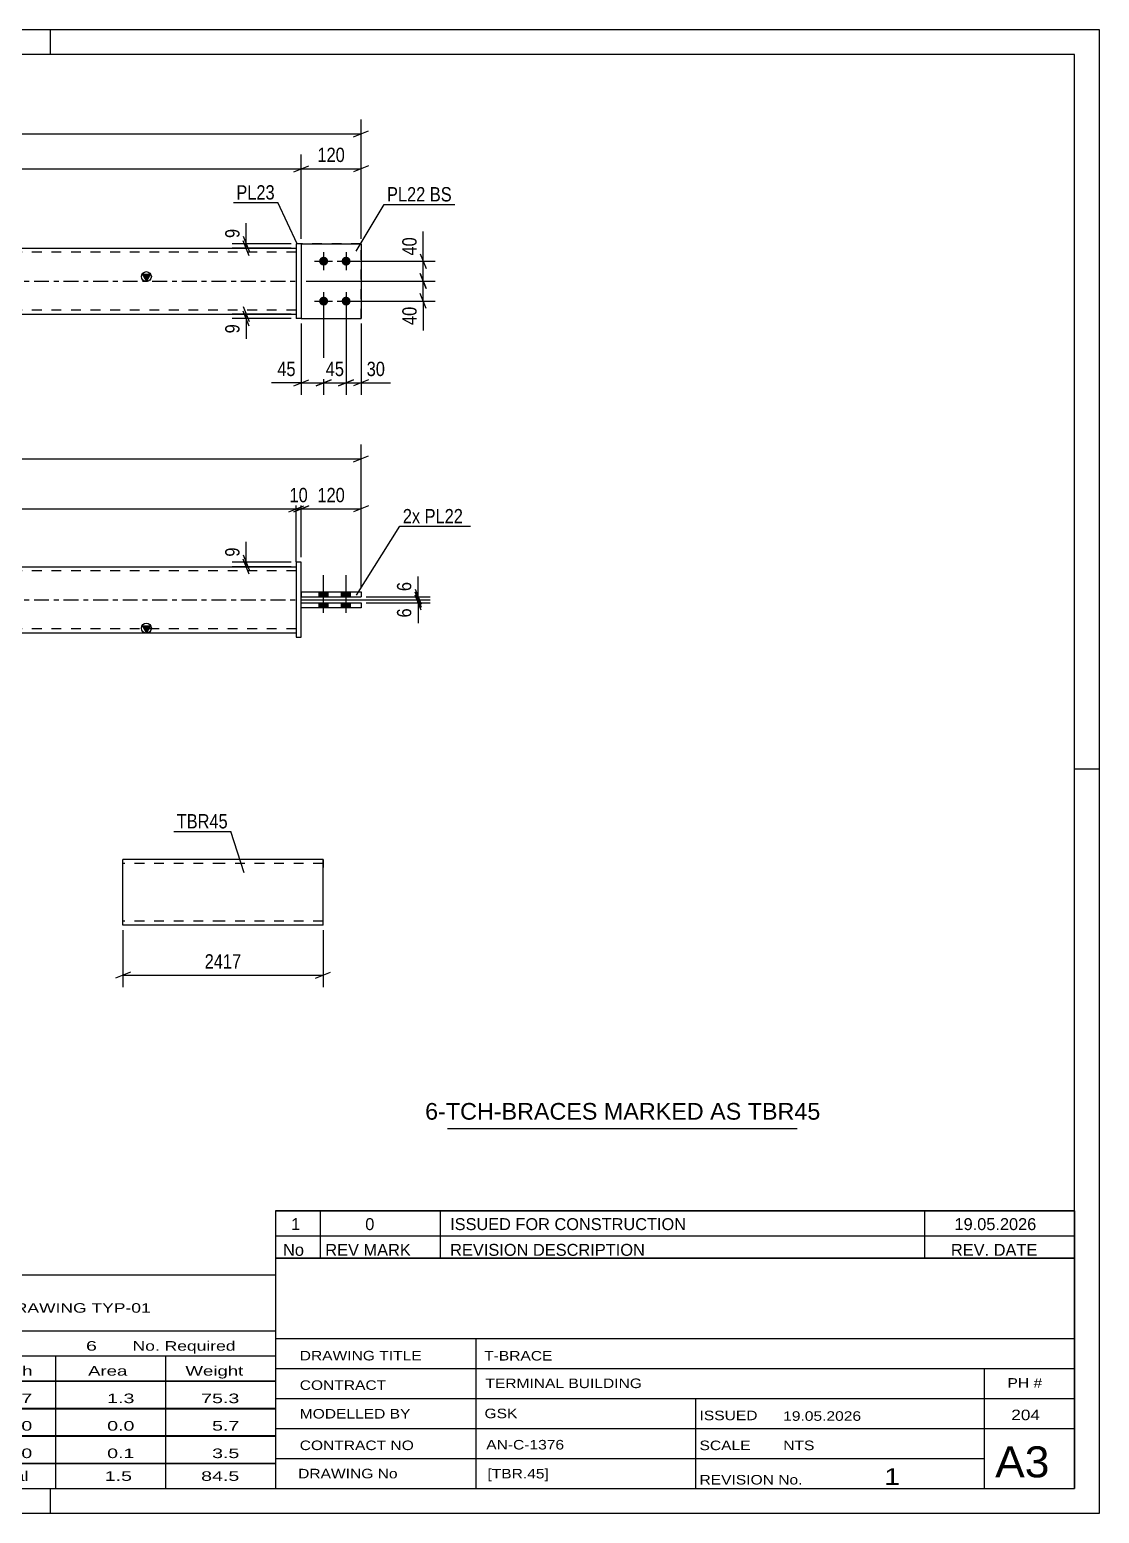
# Model space of a CAD drawing. Header units: millimetres. Extents: x 0 to 420, y 0 to 297.
# Drawn here: x 205.8 to 420, y 0 to 297 of the extents above; entities that cross this region are included whole.
import ezdxf

# ---------------------------------------------------------------- set-up
doc = ezdxf.new("R2010")
doc.units = ezdxf.units.MM
doc.linetypes.add('DXK_LINE_DOT2', pattern=[3.9198, 1.9599, -1.9599])
doc.linetypes.add('DXK_LINE_DOT3', pattern=[5.9187, 2.979, -0.9799, 0.9799, -0.9799])
doc.styles.add('Arial', font='ARIAL.TTF', dxfattribs={"height": 0.2})
doc.styles.add('Arial Narrow', font='ARIALN.TTF', dxfattribs={"height": 0.2})

# ---------------------------------------------------------------- blocks, each defined once
blk = doc.blocks.new('Unknown-489684214-3918')
at = {"color": 7, "linetype": 'Continuous'}
blk.add_line((289.5, 77.05), (359.5, 77.05), dxfattribs=at)
at = {"color": 7, "style": 'Arial'}
blk.add_text('6-TCH-BRACES MARKED AS TBR45', height=3.3428, dxfattribs=at).set_placement((284.99, 78.8))
blk = doc.blocks.new('Unknown-489684214-1163')
at = {"color": 5, "linetype": 'Continuous'}
for p, q in [((420, 297), (0, 297)), ((210, 292), (210, 297)), ((420, 0), (420, 297)), ((415, 292), (5, 292)), ((415, 5), (415, 292)), ((420, 149), (415, 149)), ((5, 5), (415, 5)), ((210, 0), (210, 5)), ((0, 0), (420, 0))]:
    blk.add_line(p, q, dxfattribs=at)
blk = doc.blocks.new('Unknown-489684214-3915')
at = {"color": 7, "linetype": 'Continuous'}
for p, q in [((255, 51.05), (255, 5)), ((255, 51.05), (415, 51.05)), ((415, 51), (415, 5)), ((255, 35), (415, 35)), ((295.14, 35), (295.14, 5)), ((255, 29), (415, 29)), ((397, 5.05), (397, 28.9)), ((255, 23), (415, 23)), ((339.14, 23), (339.14, 5)), ((255, 17), (415, 17)), ((255, 11), (397, 11)), ((255, 5), (415, 5))]:
    blk.add_line(p, q, dxfattribs=at)
at = {"color": 7, "style": 'Arial Narrow'}
for s, height, width, p in [('DRAWING TITLE', 1.9089, 1.425378, (259.88, 30.61)), ('T-BRACE', 1.909, 1.425378, (296.81, 30.59)), ('TERMINAL BUILDING', 1.9089, 1.425378, (297.06, 25.07)), ('CONTRACT', 1.909, 1.425378, (259.88, 24.71)), ('MODELLED BY', 1.9089, 1.425378, (259.88, 18.98)), ('GSK', 1.909, 1.425378, (296.88, 19.04)), ('ISSUED', 1.909, 1.425378, (339.94, 18.64)), ('19.05.2026', 1.909, 1.425378, (356.69, 18.52)), ('CONTRACT NO', 1.9089, 1.425378, (259.88, 12.66)), ('AN-C-1376', 1.909, 1.425378, (297.23, 12.78)), ('SCALE', 1.909, 1.425378, (339.94, 12.65)), ('A3', 6.204, 1.25, (399.14, 7.2)), ('DRAWING No', 1.909, 1.425378, (259.56, 7)), ('[TBR.45]', 1.909, 1.425378, (297.46, 6.99)), ('1', 3.34, 1.5, (376.91, 5.68)), ('REVISION No.', 1.9089, 1.425378, (339.94, 5.77))]:
    blk.add_text(s, height=height, dxfattribs=dict(at, width=width)).set_placement(p)
at = {"color": 7, "linetype": 'Continuous', "style": 'Arial Narrow'}
for s, height, width, p in [('PH #', 1.909, 1.43, (401.6, 25.15)), ('204', 2.1, 1.43, (402.37, 18.65)), ('NTS', 1.909, 1.425378, (356.7, 12.65))]:
    blk.add_text(s, height=height, dxfattribs=dict(at, width=width)).set_placement(p)
blk = doc.blocks.new('Unknown-489684214-3916')
at = {"color": 7, "linetype": 'Continuous'}
for p, q in [((95, 47.75), (255, 47.75)), ((95, 36.5), (95, 47.75)), ((255, 47.75), (255, 36.5)), ((95, 36.5), (255, 36.5)), ((95, 36.5), (95, 31.5)), ((255, 36.5), (255, 31.5)), ((95, 31.5), (255, 31.5)), ((95, 31.5), (95, 26.5)), ((119, 31.5), (119, 26.5)), ((154.5, 31.5), (154.5, 26.5)), ((180.5, 31.5), (180.5, 26.5)), ((193.5, 31.5), (193.5, 26.5)), ((211, 31.5), (211, 26.5)), ((233, 31.5), (233, 26.5)), ((255, 31.5), (255, 26.5)), ((95, 26.5), (255, 26.5)), ((95, 26.45), (95, 21.05)), ((95, 26.45), (255, 26.45)), ((119, 26.5), (119, 21)), ((154.5, 26.5), (154.5, 21)), ((180.5, 26.5), (180.5, 21)), ((193.5, 26.5), (193.5, 21)), ((211, 26.5), (211, 21)), ((233, 26.5), (233, 21)), ((255, 26.45), (255, 21.05)), ((95, 21.05), (255, 21.05)), ((95, 20.95), (95, 15.55)), ((95, 20.95), (255, 20.95)), ((119, 21), (119, 15.5)), ((154.5, 21), (154.5, 15.5)), ((180.5, 21), (180.5, 15.5)), ((193.5, 21), (193.5, 15.5)), ((211, 21), (211, 15.5)), ((233, 21), (233, 15.5)), ((255, 20.95), (255, 15.55)), ((95, 15.55), (255, 15.55)), ((95, 15.45), (95, 10.05)), ((95, 15.45), (255, 15.45)), ((119, 15.5), (119, 10)), ((154.5, 15.5), (154.5, 10)), ((180.5, 15.5), (180.5, 10)), ((193.5, 15.5), (193.5, 10)), ((211, 15.5), (211, 10)), ((233, 15.5), (233, 10)), ((255, 15.45), (255, 10.05)), ((95, 10.05), (255, 10.05)), ((95, 10), (255, 10)), ((95, 10), (95, 5)), ((211, 10), (211, 5)), ((233, 10), (233, 5)), ((255, 10), (255, 5)), ((95, 5), (255, 5))]:
    blk.add_line(p, q, dxfattribs=at)
at = {"color": 7, "style": 'Arial Narrow'}
for s, height, width, p in [('GENERAL NOTES & WELD DETAILS :', 2.8633, 1.4, (96.15, 40.06)), ('REFER TYP DRAWING TYP-01', 1.9089, 1.6, (179.7, 40.16)), ("MATERIAL LIST FOR ASSEMBLY MK'D", 1.9089, 1.6, (96.15, 32.56)), ('TBR45', 1.909, 1.794707, (188.68, 32.47)), ('6', 1.91, 1.794707, (217.08, 32.56)), ('No. Required', 1.9089, 1.6, (226.41, 32.56)), ('Mark', 1.909, 1.7, (96.34, 27.5)), ('Profile', 1.909, 1.7, (129.41, 27.5)), ('Material', 1.909, 1.7, (159.54, 27.56)), ('No.', 1.909, 1.7, (184.5, 27.56)), ('Length', 1.909, 1.7, (195, 27.56)), ('Area', 1.909, 1.7, (217.5, 27.56)), ('Weight', 1.909, 1.7, (237, 27.56))]:
    blk.add_text(s, height=height, dxfattribs=dict(at, width=width)).set_placement(p)
at = {"color": 7, "linetype": 'Continuous', "style": 'Arial Narrow'}
for s, height, width, p in [('TBR45', 1.909, 1.794707, (96.5, 22.06)), ('SHS132*8', 1.909, 1.794707, (121, 22.06)), ('E350', 1.909, 1.794707, (160.74, 22.06)), ('1', 1.91, 1.794707, (184.86, 22.06)), ('2417', 1.909, 1.794707, (197.58, 22.06)), ('1.3', 1.909, 1.794707, (221.32, 22.06)), ('75.3', 1.909, 1.794707, (240.14, 22.06)), ('PL22', 1.909, 1.794707, (96.5, 16.56)), ('PL10*120', 1.909, 1.794707, (121, 16.56)), ('E350', 1.909, 1.794707, (160.74, 16.56)), ('4', 1.91, 1.794707, (184.86, 16.56)), ('150', 1.909, 1.794707, (199.77, 16.56)), ('0.0', 1.909, 1.794707, (221.32, 16.56)), ('5.7', 1.909, 1.794707, (242.33, 16.56)), ('PL23', 1.909, 1.794707, (96.5, 11.06)), ('PL10*150', 1.909, 1.794707, (121, 11.06)), ('E350', 1.909, 1.794707, (160.74, 11.06)), ('2', 1.91, 1.794707, (184.86, 11.06)), ('150', 1.909, 1.794707, (199.77, 11.06)), ('0.1', 1.909, 1.794707, (221.32, 11.06)), ('3.5', 1.909, 1.794707, (242.33, 11.06)), ('Total', 1.909, 1.7, (197.33, 6.5)), ('1.5', 1.909, 1.794707, (220.83, 6.5)), ('84.5', 1.909, 1.794707, (240.14, 6.5))]:
    blk.add_text(s, height=height, dxfattribs=dict(at, width=width)).set_placement(p)
blk = doc.blocks.new('Unknown-489684214-3917')
at = {"color": 7, "linetype": 'Continuous'}
for p, q in [((255, 60.55), (415, 60.55)), ((415, 60.55), (255, 60.55)), ((255, 60.55), (255, 55.55)), ((264, 60.55), (264, 55.55)), ((288, 60.55), (288, 55.55)), ((385, 60.55), (385, 55.55)), ((415, 60.55), (415, 55.55)), ((255, 55.55), (415, 55.55)), ((255, 55.55), (255, 51.05)), ((255, 55.55), (415, 55.55)), ((264, 55.55), (264, 51.05)), ((288, 55.55), (288, 51.05)), ((385, 55.55), (385, 51.05)), ((415, 55.55), (415, 51.05)), ((415, 51.05), (255, 51.05))]:
    blk.add_line(p, q, dxfattribs=at)
at = {"color": 7, "linetype": 'Continuous', "style": 'Arial Narrow'}
for s, height, width, p in [('1', 2.39, 1.196471, (258.16, 56.7)), ('0', 2.39, 1.196471, (273, 56.7)), ('ISSUED FOR CONSTRUCTION', 2.3861, 1.196471, (290, 56.7)), ('19.05.2026', 2.386, 1.196471, (391, 56.7)), ('No', 2.386, 1.2, (256.54, 51.55)), ('REV MARK', 2.386, 1.2, (265, 51.55)), ('REVISION DESCRIPTION', 2.3861, 1.2, (290, 51.55)), ('REV. DATE', 2.386, 1.2, (390.28, 51.55))]:
    blk.add_text(s, height=height, dxfattribs=dict(at, width=width)).set_placement(p)
blk = doc.blocks.new('Part-489684214-1456 - 1400')
at = {"color": 2, "linetype": 'Continuous'}
for p, q in [((260.17, 184.49), (260.17, 183.49)), ((260.17, 184.49), (272.17, 184.49)), ((272.17, 184.49), (272.17, 183.49)), ((260.17, 183.49), (272.17, 183.49))]:
    blk.add_line(p, q, dxfattribs=at)
blk = doc.blocks.new('Part-489684214-1476 - 1400')
at = {"linetype": 'Continuous'}
blk.add_hatch(color=2, dxfattribs=at).paths.add_polyline_path([(229.17, 176.29), (228.37, 177.69), (229.97, 177.69)])
at = {"color": 2, "linetype": 'Continuous'}
for p, q in [((83.07, 189.49), (171.07, 189.49)), ((171.17, 189.49), (259.17, 189.49)), ((83.07, 176.29), (171.07, 176.29)), ((171.17, 176.29), (259.17, 176.29)), ((229.17, 176.29), (228.37, 177.69)), ((228.37, 177.69), (229.97, 177.69)), ((229.97, 177.69), (229.17, 176.29))]:
    blk.add_line(p, q, dxfattribs=at)
at = {"color": 7, "linetype": 'DXK_LINE_DOT2'}
for p, q in [((83.07, 176.29), (83.07, 189.49)), ((171.07, 188.69), (83.07, 188.69)), ((259.17, 188.69), (171.17, 188.69)), ((259.17, 189.49), (259.17, 176.29)), ((171.07, 177.09), (83.07, 177.09)), ((259.17, 177.09), (171.17, 177.09))]:
    blk.add_line(p, q, dxfattribs=at)
at = {"color": 7, "linetype": 'DXK_LINE_DOT3'}
for p, q in [((83.07, 182.89), (171.07, 182.89)), ((171.17, 182.89), (259.17, 182.89))]:
    blk.add_line(p, q, dxfattribs=at)
at = {"color": 2, "linetype": 'Continuous'}
blk.add_circle((229.17, 177.19), 1, dxfattribs=at)
blk = doc.blocks.new('Bolt-489684214-1414 - 1400')
at = {"linetype": 'Continuous'}
for points in [[(265.57, 184.49), (263.77, 184.49), (263.77, 183.49), (265.57, 183.49)], [(265.57, 184.49), (263.77, 184.49), (263.77, 183.49), (265.57, 183.49)], [(270.07, 184.49), (268.27, 184.49), (268.27, 183.49), (270.07, 183.49)], [(270.07, 184.49), (268.27, 184.49), (268.27, 183.49), (270.07, 183.49)], [(265.57, 182.29), (263.77, 182.29), (263.77, 181.29), (265.57, 181.29)], [(265.57, 182.29), (263.77, 182.29), (263.77, 181.29), (265.57, 181.29)], [(270.07, 182.29), (268.27, 182.29), (268.27, 181.29), (270.07, 181.29)], [(270.07, 182.29), (268.27, 182.29), (268.27, 181.29), (270.07, 181.29)]]:
    blk.add_hatch(color=1, dxfattribs=at).paths.add_polyline_path(points)
at = {"color": 1, "linetype": 'Continuous'}
for p, q in [((264.67, 180.29), (264.67, 187.79)), ((264.67, 180.29), (264.67, 187.79)), ((269.17, 180.29), (269.17, 187.79)), ((269.17, 180.29), (269.17, 187.79)), ((263.77, 183.49), (263.77, 184.49)), ((263.77, 183.49), (263.77, 184.49)), ((265.57, 183.49), (265.57, 184.49)), ((265.57, 183.49), (265.57, 184.49)), ((268.27, 183.49), (268.27, 184.49)), ((268.27, 183.49), (268.27, 184.49)), ((270.07, 183.49), (270.07, 184.49)), ((270.07, 183.49), (270.07, 184.49)), ((263.77, 181.29), (263.77, 182.29)), ((263.77, 181.29), (263.77, 182.29)), ((265.57, 181.29), (265.57, 182.29)), ((265.57, 181.29), (265.57, 182.29)), ((268.27, 181.29), (268.27, 182.29)), ((268.27, 181.29), (268.27, 182.29)), ((270.07, 181.29), (270.07, 182.29)), ((270.07, 181.29), (270.07, 182.29))]:
    blk.add_line(p, q, dxfattribs=at)
blk = doc.blocks.new('Part-489684214-1451 - 1400')
at = {"color": 2, "linetype": 'Continuous'}
for p, q in [((260.17, 190.39), (259.17, 190.39)), ((259.17, 190.39), (259.17, 175.39)), ((260.17, 175.39), (260.17, 190.39)), ((259.17, 175.39), (260.17, 175.39))]:
    blk.add_line(p, q, dxfattribs=at)
blk = doc.blocks.new('Part-489684214-1461 - 1400')
at = {"color": 2, "linetype": 'Continuous'}
for p, q in [((260.17, 181.29), (260.17, 182.29)), ((260.17, 182.29), (272.17, 182.29)), ((272.17, 181.29), (260.17, 181.29)), ((272.17, 182.29), (272.17, 181.29))]:
    blk.add_line(p, q, dxfattribs=at)
blk = doc.blocks.new('Part-489684214-1747 - 1681')
at = {"linetype": 'Continuous'}
blk.add_hatch(color=2, dxfattribs=at).paths.add_polyline_path([(229.17, 246.66), (228.37, 248.06), (229.97, 248.06)])
at = {"color": 2, "linetype": 'Continuous'}
for p, q in [((83.07, 253.26), (171.07, 253.26)), ((171.17, 253.26), (259.17, 253.26)), ((229.17, 246.66), (228.37, 248.06)), ((228.37, 248.06), (229.97, 248.06)), ((229.97, 248.06), (229.17, 246.66)), ((83.07, 240.06), (171.07, 240.06)), ((171.17, 240.06), (259.17, 240.06))]:
    blk.add_line(p, q, dxfattribs=at)
at = {"color": 7, "linetype": 'DXK_LINE_DOT2'}
for p, q in [((83.07, 253.26), (83.07, 240.06)), ((171.07, 252.46), (83.07, 252.46)), ((259.17, 252.46), (171.17, 252.46)), ((259.17, 253.26), (259.17, 240.06)), ((171.07, 240.86), (83.07, 240.86)), ((259.17, 240.86), (171.17, 240.86))]:
    blk.add_line(p, q, dxfattribs=at)
at = {"color": 7, "linetype": 'DXK_LINE_DOT3'}
for p, q in [((83.07, 246.66), (171.07, 246.66)), ((171.17, 246.66), (259.17, 246.66))]:
    blk.add_line(p, q, dxfattribs=at)
at = {"color": 2, "linetype": 'Continuous'}
blk.add_circle((229.17, 247.56), 1, dxfattribs=at)
blk = doc.blocks.new('Bolt-489684214-1686 - 1681')
at = {"linetype": 'Continuous'}
for points in [[(264.67, 251.56, -1), (264.67, 249.76, -1)], [(269.17, 251.56, -1), (269.17, 249.76, -1)], [(264.67, 243.56, -1), (264.67, 241.76, -1)], [(269.17, 243.56, -1), (269.17, 241.76, -1)]]:
    blk.add_hatch(color=1, dxfattribs=at).paths.add_polyline_path(points)
at = {"color": 1, "linetype": 'Continuous'}
for p, q in [((264.67, 252.46), (264.67, 248.86)), ((269.17, 252.46), (269.17, 248.86)), ((262.87, 250.66), (266.47, 250.66)), ((267.37, 250.66), (270.97, 250.66)), ((264.67, 244.46), (264.67, 240.86)), ((269.17, 244.46), (269.17, 240.86)), ((262.87, 242.66), (266.47, 242.66)), ((267.37, 242.66), (270.97, 242.66))]:
    blk.add_line(p, q, dxfattribs=at)
blk = doc.blocks.new('Part-489684214-1712 - 1681')
at = {"color": 2, "linetype": 'Continuous'}
for p, q in [((260.17, 254.16), (259.17, 254.16)), ((259.17, 254.16), (259.17, 239.16)), ((260.17, 254.16), (260.17, 239.16)), ((260.17, 239.16), (259.17, 239.16))]:
    blk.add_line(p, q, dxfattribs=at)
blk = doc.blocks.new('Part-489684214-1737 - 1681')
at = {"color": 2, "linetype": 'Continuous'}
for p, q in [((260.17, 254.16), (272.17, 254.16)), ((272.17, 254.16), (272.17, 239.16)), ((260.17, 239.16), (272.17, 239.16))]:
    blk.add_line(p, q, dxfattribs=at)
at = {"color": 7, "linetype": 'DXK_LINE_DOT2'}
blk.add_line((260.17, 254.16), (260.17, 239.16), dxfattribs=at)
blk = doc.blocks.new('Part-489684214-1742 - 1681')
at = {"color": 7, "linetype": 'DXK_LINE_DOT2'}
for p, q in [((272.17, 254.16), (260.17, 254.16)), ((260.17, 254.16), (260.17, 239.16)), ((272.17, 239.16), (272.17, 254.16)), ((260.17, 239.16), (272.17, 239.16))]:
    blk.add_line(p, q, dxfattribs=at)
blk = doc.blocks.new('Part-489684214-2300 - 2292')
at = {"color": 2, "linetype": 'Continuous'}
for p, q in [((244.46, 130.91), (224.46, 130.91)), ((224.46, 117.71), (224.46, 130.91)), ((264.56, 130.91), (244.56, 130.91)), ((264.56, 130.91), (264.56, 129.31)), ((264.56, 117.71), (264.56, 129.31)), ((244.46, 117.71), (224.46, 117.71)), ((264.56, 117.71), (244.56, 117.71))]:
    blk.add_line(p, q, dxfattribs=at)
at = {"color": 7, "linetype": 'DXK_LINE_DOT2'}
for p, q in [((264.56, 129.31), (264.56, 130.79)), ((244.46, 130.11), (224.46, 130.11)), ((264.56, 130.11), (244.56, 130.11)), ((224.46, 118.51), (224.46, 118.58)), ((244.46, 118.51), (224.46, 118.51)), ((264.56, 118.51), (244.56, 118.51)), ((264.56, 118.51), (264.56, 118.58))]:
    blk.add_line(p, q, dxfattribs=at)
blk = doc.blocks.new('StraightDimension-489684214-1602 - 1400')
at = {"color": 7, "linetype": 'Continuous'}
for p, q in [((282.97, 184.39), (284.17, 181.39)), ((260.17, 182.89), (285.97, 182.89)), ((273.17, 182.29), (285.97, 182.29)), ((284.17, 180.79), (282.97, 183.79)), ((283.57, 182.29), (283.57, 182.89))]:
    blk.add_line(p, q, dxfattribs=at)
at = {"color": 0}
blk.add_wipeout([(282.82, 181.76), (278.62, 181.76), (278.62, 178.73), (282.82, 178.73)], dxfattribs=at)
at = {"color": 7, "linetype": 'Continuous'}
blk.add_line((283.57, 182.29), (283.57, 178.21), dxfattribs=at)
blk.add_line((283.57, 182.29), (283.57, 178.21), dxfattribs=at)
at = {"color": 3, "style": 'Arial Narrow'}
blk.add_text('6', height=2.86, rotation=90.0002, dxfattribs=at).set_placement((282.22, 179.33))
blk = doc.blocks.new('StraightDimension-489684214-1501 - 1400')
at = {"color": 7, "linetype": 'Continuous'}
for p, q in [((260.17, 191.39), (260.17, 203.91)), ((272.17, 185.49), (272.17, 203.91)), ((258.67, 200.46), (261.67, 201.66)), ((260.17, 201.06), (272.17, 201.06)), ((273.67, 201.66), (270.67, 200.46))]:
    blk.add_line(p, q, dxfattribs=at)
at = {"color": 0}
blk.add_wipeout([(269.51, 201.81), (269.51, 206.01), (262.83, 206.01), (262.83, 201.81)], dxfattribs=at)
at = {"color": 3, "style": 'Arial Narrow'}
blk.add_text('120', height=2.863, dxfattribs=at).set_placement((263.43, 202.41))
blk = doc.blocks.new('StraightDimension-489684214-1517 - 1400')
at = {"color": 7, "linetype": 'Continuous'}
for p, q in [((83.07, 190.49), (83.07, 203.91)), ((259.17, 190.49), (259.17, 203.91)), ((84.57, 201.66), (81.57, 200.46)), ((83.07, 201.06), (259.17, 201.06)), ((257.67, 200.46), (260.67, 201.66))]:
    blk.add_line(p, q, dxfattribs=at)
at = {"color": 0}
blk.add_wipeout([(175.38, 201.81), (175.38, 206.01), (166.86, 206.01), (166.86, 201.81)], dxfattribs=at)
at = {"color": 3, "style": 'Arial Narrow'}
blk.add_text('2417', height=2.863, dxfattribs=at).set_placement((167.46, 202.41))
blk = doc.blocks.new('StraightDimension-489684214-1547 - 1400')
at = {"color": 7, "linetype": 'Continuous'}
for p, q in [((259.17, 190.49), (259.17, 203.91)), ((260.17, 191.39), (260.17, 203.91)), ((257.67, 200.46), (260.67, 201.66)), ((261.67, 201.66), (258.67, 200.46)), ((259.17, 201.06), (260.17, 201.06))]:
    blk.add_line(p, q, dxfattribs=at)
at = {"color": 0}
blk.add_wipeout([(262.1, 201.81), (262.1, 206.01), (257.24, 206.01), (257.24, 201.81)], dxfattribs=at)
at = {"color": 3, "style": 'Arial Narrow'}
blk.add_text('10', height=2.863, dxfattribs=at).set_placement((257.84, 202.41))
blk = doc.blocks.new('StraightDimension-489684214-1591 - 1400')
at = {"color": 7, "linetype": 'Continuous'}
for p, q in [((70.07, 185.49), (70.07, 213.93)), ((272.17, 185.49), (272.17, 213.93)), ((71.57, 211.68), (68.57, 210.48)), ((70.07, 211.08), (272.17, 211.08)), ((270.67, 210.48), (273.67, 211.68))]:
    blk.add_line(p, q, dxfattribs=at)
at = {"color": 0}
blk.add_wipeout([(175.38, 211.83), (175.38, 216.03), (166.86, 216.03), (166.86, 211.83)], dxfattribs=at)
at = {"color": 3, "style": 'Arial Narrow'}
blk.add_text('2677', height=2.863, dxfattribs=at).set_placement((167.46, 212.43))
blk = doc.blocks.new('StraightDimension-489684214-1618 - 1400')
at = {"color": 7, "linetype": 'Continuous'}
for p, q in [((282.97, 184.99), (284.17, 181.99)), ((284.17, 181.39), (282.97, 184.39)), ((260.17, 182.89), (285.97, 182.89)), ((273.17, 183.49), (285.97, 183.49)), ((283.57, 182.89), (283.57, 183.49))]:
    blk.add_line(p, q, dxfattribs=at)
at = {"color": 0}
blk.add_wipeout([(282.82, 187.04), (278.62, 187.04), (278.62, 184.01), (282.82, 184.01)], dxfattribs=at)
at = {"color": 7, "linetype": 'Continuous'}
blk.add_line((283.57, 183.49), (283.57, 187.56), dxfattribs=at)
blk.add_line((283.57, 183.49), (283.57, 187.56), dxfattribs=at)
at = {"color": 3, "style": 'Arial Narrow'}
blk.add_text('6', height=2.86, rotation=90.0002, dxfattribs=at).set_placement((282.22, 184.61))
blk = doc.blocks.new('StraightDimension-489684214-1635 - 1400')
at = {"color": 7, "linetype": 'Continuous'}
for p, q in [((258.17, 190.39), (246.32, 190.39)), ((248.57, 191.89), (249.77, 188.89)), ((249.77, 187.99), (248.57, 190.99)), ((249.17, 189.49), (249.17, 190.39)), ((258.17, 189.49), (246.32, 189.49))]:
    blk.add_line(p, q, dxfattribs=at)
at = {"color": 0}
blk.add_wipeout([(248.42, 193.94), (244.22, 193.94), (244.22, 190.91), (248.42, 190.91)], dxfattribs=at)
at = {"color": 7, "linetype": 'Continuous'}
blk.add_line((249.17, 190.39), (249.17, 194.46), dxfattribs=at)
blk.add_line((249.17, 190.39), (249.17, 194.46), dxfattribs=at)
at = {"color": 3, "style": 'Arial Narrow'}
blk.add_text('9', height=2.86, rotation=90.0002, dxfattribs=at).set_placement((247.82, 191.51))
blk = doc.blocks.new('StraightDimension-489684214-1750 - 1681')
at = {"color": 7, "linetype": 'Continuous'}
for p, q in [((264.67, 241.66), (264.67, 223.91)), ((260.17, 238.16), (260.17, 223.91)), ((258.67, 225.71), (261.67, 226.91)), ((260.17, 226.31), (264.67, 226.31)), ((266.17, 226.91), (263.17, 225.71))]:
    blk.add_line(p, q, dxfattribs=at)
at = {"color": 0}
blk.add_wipeout([(259.64, 227.06), (259.64, 231.26), (254.79, 231.26), (254.79, 227.06)], dxfattribs=at)
at = {"color": 7, "linetype": 'Continuous'}
blk.add_line((260.17, 226.31), (254.26, 226.31), dxfattribs=at)
blk.add_line((260.17, 226.31), (254.26, 226.31), dxfattribs=at)
at = {"color": 3, "style": 'Arial Narrow'}
blk.add_text('45', height=2.863, dxfattribs=at).set_placement((255.39, 227.66))
blk = doc.blocks.new('StraightDimension-489684214-2725 - 1681')
at = {"color": 7, "linetype": 'Continuous'}
for p, q in [((248.57, 241.56), (249.77, 238.56)), ((249.77, 237.66), (248.57, 240.66)), ((258.17, 240.06), (246.32, 240.06)), ((258.17, 239.16), (246.32, 239.16)), ((249.17, 239.16), (249.17, 240.06))]:
    blk.add_line(p, q, dxfattribs=at)
at = {"color": 0}
blk.add_wipeout([(248.42, 238.64), (244.22, 238.64), (244.22, 235.61), (248.42, 235.61)], dxfattribs=at)
at = {"color": 7, "linetype": 'Continuous'}
blk.add_line((249.17, 239.16), (249.17, 235.08), dxfattribs=at)
blk.add_line((249.17, 239.16), (249.17, 235.08), dxfattribs=at)
at = {"color": 3, "style": 'Arial Narrow'}
blk.add_text('9', height=2.86, rotation=90.0002, dxfattribs=at).set_placement((247.82, 236.21))
blk = doc.blocks.new('StraightDimension-489684214-1772 - 1681')
at = {"color": 7, "linetype": 'Continuous'}
for p, q in [((264.67, 241.66), (264.67, 223.91)), ((269.17, 241.66), (269.17, 223.91)), ((263.17, 225.71), (266.17, 226.91)), ((264.67, 226.31), (269.17, 226.31)), ((270.67, 226.91), (267.67, 225.71))]:
    blk.add_line(p, q, dxfattribs=at)
at = {"color": 0}
blk.add_wipeout([(269.35, 227.06), (269.35, 231.26), (264.49, 231.26), (264.49, 227.06)], dxfattribs=at)
at = {"color": 3, "style": 'Arial Narrow'}
blk.add_text('45', height=2.863, dxfattribs=at).set_placement((265.09, 227.66))
blk = doc.blocks.new('StraightDimension-489684214-1817 - 1681')
at = {"color": 7, "linetype": 'Continuous'}
for p, q in [((270.17, 250.66), (287.03, 250.66)), ((284.03, 252.16), (285.23, 249.16)), ((284.63, 246.66), (284.63, 250.66)), ((261.17, 246.66), (287.03, 246.66)), ((285.23, 245.16), (284.03, 248.16))]:
    blk.add_line(p, q, dxfattribs=at)
at = {"color": 0}
blk.add_wipeout([(283.88, 256.04), (279.68, 256.04), (279.68, 251.19), (283.88, 251.19)], dxfattribs=at)
at = {"color": 7, "linetype": 'Continuous'}
blk.add_line((284.63, 250.66), (284.63, 256.57), dxfattribs=at)
blk.add_line((284.63, 250.66), (284.63, 256.57), dxfattribs=at)
at = {"color": 3, "style": 'Arial Narrow'}
blk.add_text('40', height=2.863, rotation=90.0002, dxfattribs=at).set_placement((283.28, 251.79))
blk = doc.blocks.new('StraightDimension-489684214-1932 - 1681')
at = {"color": 7, "linetype": 'Continuous'}
for p, q in [((71.57, 276.76), (68.57, 275.56)), ((70.07, 255.16), (70.07, 279.01)), ((270.67, 275.56), (273.67, 276.76)), ((272.17, 255.16), (272.17, 279.01)), ((70.07, 276.16), (272.17, 276.16))]:
    blk.add_line(p, q, dxfattribs=at)
at = {"color": 0}
blk.add_wipeout([(175.38, 276.91), (175.38, 281.11), (166.86, 281.11), (166.86, 276.91)], dxfattribs=at)
at = {"color": 3, "style": 'Arial Narrow'}
blk.add_text('2677', height=2.863, dxfattribs=at).set_placement((167.46, 277.51))
blk = doc.blocks.new('StraightDimension-489684214-1999 - 1681')
at = {"color": 7, "linetype": 'Continuous'}
for p, q in [((260.17, 255.16), (260.17, 272.01)), ((272.17, 255.16), (272.17, 272.01)), ((258.67, 268.56), (261.67, 269.76)), ((260.17, 269.16), (272.17, 269.16)), ((273.67, 269.76), (270.67, 268.56))]:
    blk.add_line(p, q, dxfattribs=at)
at = {"color": 0}
blk.add_wipeout([(269.51, 269.91), (269.51, 274.11), (262.83, 274.11), (262.83, 269.91)], dxfattribs=at)
at = {"color": 3, "style": 'Arial Narrow'}
blk.add_text('120', height=2.863, dxfattribs=at).set_placement((263.43, 270.51))
blk = doc.blocks.new('StraightDimension-489684214-1808 - 1681')
at = {"color": 7, "linetype": 'Continuous'}
for p, q in [((261.17, 246.66), (287.03, 246.66)), ((284.03, 248.16), (285.23, 245.16)), ((284.63, 242.66), (284.63, 246.66)), ((285.23, 241.16), (284.03, 244.16)), ((270.17, 242.66), (287.03, 242.66))]:
    blk.add_line(p, q, dxfattribs=at)
at = {"color": 0}
blk.add_wipeout([(283.88, 242.14), (279.68, 242.14), (279.68, 237.28), (283.88, 237.28)], dxfattribs=at)
at = {"color": 7, "linetype": 'Continuous'}
blk.add_line((284.63, 242.66), (284.63, 236.76), dxfattribs=at)
blk.add_line((284.63, 242.66), (284.63, 236.76), dxfattribs=at)
at = {"color": 3, "style": 'Arial Narrow'}
blk.add_text('40', height=2.863, rotation=90.0002, dxfattribs=at).set_placement((283.28, 237.88))
blk = doc.blocks.new('StraightDimension-489684214-1788 - 1681')
at = {"color": 7, "linetype": 'Continuous'}
for p, q in [((269.17, 241.66), (269.17, 223.91)), ((272.17, 238.16), (272.17, 223.91)), ((267.67, 225.71), (270.67, 226.91)), ((269.17, 226.31), (272.17, 226.31)), ((273.67, 226.91), (270.67, 225.71))]:
    blk.add_line(p, q, dxfattribs=at)
at = {"color": 0}
blk.add_wipeout([(277.55, 227.06), (277.55, 231.26), (272.69, 231.26), (272.69, 227.06)], dxfattribs=at)
at = {"color": 7, "linetype": 'Continuous'}
blk.add_line((272.17, 226.31), (278.08, 226.31), dxfattribs=at)
blk.add_line((272.17, 226.31), (278.08, 226.31), dxfattribs=at)
at = {"color": 3, "style": 'Arial Narrow'}
blk.add_text('30', height=2.863, dxfattribs=at).set_placement((273.29, 227.66))
blk = doc.blocks.new('StraightDimension-489684214-1974 - 1681')
at = {"color": 7, "linetype": 'Continuous'}
for p, q in [((82.07, 255.16), (82.07, 272.01)), ((260.17, 255.16), (260.17, 272.01)), ((83.57, 269.76), (80.57, 268.56)), ((82.07, 269.16), (260.17, 269.16)), ((258.67, 268.56), (261.67, 269.76))]:
    blk.add_line(p, q, dxfattribs=at)
at = {"color": 0}
blk.add_wipeout([(175.38, 269.91), (175.38, 274.11), (166.86, 274.11), (166.86, 269.91)], dxfattribs=at)
at = {"color": 3, "style": 'Arial Narrow'}
blk.add_text('2437', height=2.863, dxfattribs=at).set_placement((167.46, 270.51))
blk = doc.blocks.new('StraightDimension-489684214-2732 - 1681')
at = {"color": 7, "linetype": 'Continuous'}
for p, q in [((248.57, 255.66), (249.77, 252.66)), ((258.17, 254.16), (246.32, 254.16)), ((258.17, 253.26), (246.32, 253.26)), ((249.77, 251.76), (248.57, 254.76)), ((249.17, 253.26), (249.17, 254.16))]:
    blk.add_line(p, q, dxfattribs=at)
at = {"color": 0}
blk.add_wipeout([(248.42, 257.72), (244.22, 257.72), (244.22, 254.69), (248.42, 254.69)], dxfattribs=at)
at = {"color": 7, "linetype": 'Continuous'}
blk.add_line((249.17, 254.16), (249.17, 258.24), dxfattribs=at)
blk.add_line((249.17, 254.16), (249.17, 258.24), dxfattribs=at)
at = {"color": 3, "style": 'Arial Narrow'}
blk.add_text('9', height=2.86, rotation=90.0002, dxfattribs=at).set_placement((247.82, 255.29))
blk = doc.blocks.new('StraightDimension-489684214-2304 - 2292')
at = {"color": 7, "linetype": 'Continuous'}
for p, q in [((224.46, 116.71), (224.46, 105.31)), ((264.56, 116.71), (264.56, 105.31)), ((225.96, 108.31), (222.96, 107.11)), ((224.46, 107.71), (264.56, 107.71)), ((263.06, 107.11), (266.06, 108.31))]:
    blk.add_line(p, q, dxfattribs=at)
at = {"color": 0}
blk.add_wipeout([(248.77, 108.46), (248.77, 112.66), (240.25, 112.66), (240.25, 108.46)], dxfattribs=at)
at = {"color": 3, "style": 'Arial Narrow'}
blk.add_text('2417', height=2.863, dxfattribs=at).set_placement((240.85, 109.06))
blk = doc.blocks.new('MarkSet-489684214-1672 - 1400')
at = {"color": 0}
blk.add_wipeout([(283.99, 198.18), (283.99, 201.18), (280.52, 201.18), (280.52, 198.18)], dxfattribs=at)
blk.add_wipeout([(283.99, 198.18), (283.99, 201.18), (280.52, 201.18), (280.52, 198.18)], dxfattribs=at)
at = {"color": 30, "linetype": 'Continuous'}
blk.add_line((271.28, 183.79), (279.92, 197.58), dxfattribs=at)
at = {"color": 0}
blk.add_wipeout([(292.57, 198.18), (292.57, 201.18), (284.89, 201.18), (284.89, 198.18)], dxfattribs=at)
blk.add_wipeout([(292.57, 198.18), (292.57, 201.18), (284.89, 201.18), (284.89, 198.18)], dxfattribs=at)
at = {"color": 30, "linetype": 'Continuous'}
blk.add_line((279.92, 197.58), (294.07, 197.58), dxfattribs=at)
at = {"color": 3, "style": 'Arial Narrow'}
for s, p in [('2x', (280.52, 198.18)), ('PL22', (284.89, 198.18))]:
    blk.add_text(s, height=2.863, dxfattribs=at).set_placement(p)
blk = doc.blocks.new('Mark-489684214-1708 - 1681')
at = {"color": 0}
blk.add_wipeout([(254.87, 263), (254.87, 266), (247.19, 266), (247.19, 263)], dxfattribs=at)
blk.add_wipeout([(254.87, 263), (254.87, 266), (247.19, 266), (247.19, 263)], dxfattribs=at)
at = {"color": 30, "linetype": 'Continuous'}
for p in [(246.59, 262.4), (259.38, 254.16)]:
    blk.add_line(p, (255.47, 262.4), dxfattribs=at)
at = {"color": 3, "style": 'Arial Narrow'}
blk.add_text('PL23', height=2.863, dxfattribs=at).set_placement((247.19, 263))
blk = doc.blocks.new('MarkSet-489684214-3410 - 1681')
at = {"color": 0}
blk.add_wipeout([(285.03, 262.62), (285.03, 265.62), (277.36, 265.62), (277.36, 262.62)], dxfattribs=at)
blk.add_wipeout([(285.03, 262.62), (285.03, 265.62), (277.36, 265.62), (277.36, 262.62)], dxfattribs=at)
at = {"color": 30, "linetype": 'Continuous'}
blk.add_line((271.21, 252.68), (276.76, 262.02), dxfattribs=at)
at = {"color": 0}
blk.add_wipeout([(290.32, 262.62), (290.32, 265.62), (285.93, 265.62), (285.93, 262.62)], dxfattribs=at)
blk.add_wipeout([(290.32, 262.62), (290.32, 265.62), (285.93, 265.62), (285.93, 262.62)], dxfattribs=at)
at = {"color": 30, "linetype": 'Continuous'}
blk.add_line((276.76, 262.02), (290.92, 262.02), dxfattribs=at)
at = {"color": 3, "style": 'Arial Narrow'}
for s, p in [('PL22', (277.36, 262.62)), ('BS', (285.93, 262.62))]:
    blk.add_text(s, height=2.863, dxfattribs=at).set_placement(p)
blk = doc.blocks.new('Mark-489684214-2296 - 2292')
at = {"color": 0}
blk.add_wipeout([(245.47, 137.11), (245.47, 140.11), (235.24, 140.11), (235.24, 137.11)], dxfattribs=at)
blk.add_wipeout([(245.47, 137.11), (245.47, 140.11), (235.24, 140.11), (235.24, 137.11)], dxfattribs=at)
at = {"color": 30, "linetype": 'Continuous'}
for p in [(234.64, 136.51), (248.77, 128.2)]:
    blk.add_line(p, (246.07, 136.51), dxfattribs=at)
at = {"color": 3, "style": 'Arial Narrow'}
blk.add_text('TBR45', height=2.863, dxfattribs=at).set_placement((235.24, 137.11))

msp = doc.modelspace()

# ---------------------------------------------------------------- block references
for name in ['Unknown-489684214-1163', 'Part-489684214-1747 - 1681', 'Part-489684214-1712 - 1681', 'Part-489684214-1737 - 1681', 'Part-489684214-1742 - 1681', 'Bolt-489684214-1686 - 1681', 'Part-489684214-1451 - 1400', 'Part-489684214-1476 - 1400', 'Bolt-489684214-1414 - 1400', 'Part-489684214-1456 - 1400', 'Part-489684214-1461 - 1400', 'Part-489684214-2300 - 2292', 'Unknown-489684214-3918', 'Unknown-489684214-3917', 'Unknown-489684214-3915', 'Unknown-489684214-3916']:
    msp.add_blockref(name, (0, 0))

# ---------------------------------------------------------------- next in the draw order: block references
for name in ['StraightDimension-489684214-1817 - 1681', 'StraightDimension-489684214-1750 - 1681', 'StraightDimension-489684214-1602 - 1400', 'Mark-489684214-2296 - 2292', 'StraightDimension-489684214-2304 - 2292']:
    msp.add_blockref(name, (0, 0))

# ---------------------------------------------------------------- next in the draw order: block references
for name in ['StraightDimension-489684214-1932 - 1681', 'StraightDimension-489684214-2725 - 1681', 'StraightDimension-489684214-1772 - 1681', 'StraightDimension-489684214-1501 - 1400']:
    msp.add_blockref(name, (0, 0))

# ---------------------------------------------------------------- next in the draw order: block references
for name in ['StraightDimension-489684214-1999 - 1681', 'StraightDimension-489684214-1808 - 1681', 'StraightDimension-489684214-1517 - 1400']:
    msp.add_blockref(name, (0, 0))

# ---------------------------------------------------------------- next in the draw order: block references
for name in ['StraightDimension-489684214-1974 - 1681', 'MarkSet-489684214-3410 - 1681', 'StraightDimension-489684214-1788 - 1681', 'StraightDimension-489684214-1547 - 1400']:
    msp.add_blockref(name, (0, 0))

# ---------------------------------------------------------------- next in the draw order: block references
for name in ['StraightDimension-489684214-2732 - 1681', 'StraightDimension-489684214-1591 - 1400']:
    msp.add_blockref(name, (0, 0))

# ---------------------------------------------------------------- next in the draw order: block references
for name in ['Mark-489684214-1708 - 1681', 'StraightDimension-489684214-1635 - 1400', 'StraightDimension-489684214-1618 - 1400']:
    msp.add_blockref(name, (0, 0))

# ---------------------------------------------------------------- next in the draw order: block references
msp.add_blockref('MarkSet-489684214-1672 - 1400', (0, 0))

doc.saveas('drawing.dxf')
